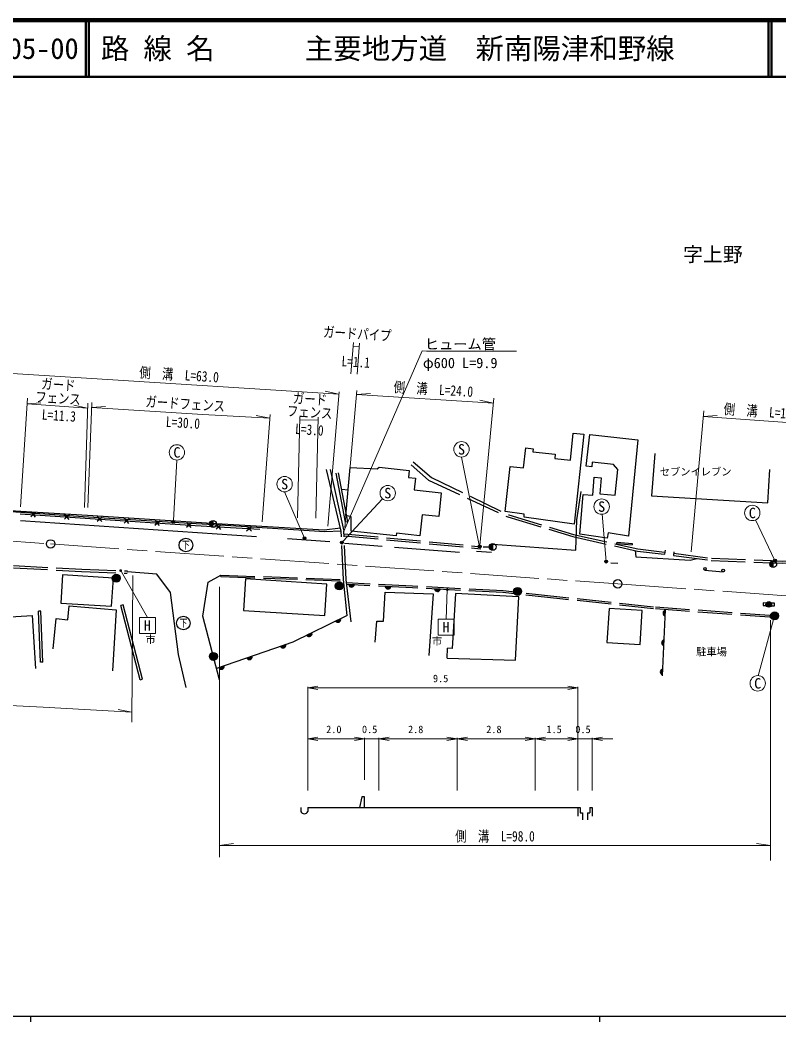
# Model space of a CAD drawing. Units: millimetres, scale not verified, with parts at other scales. Extents: x 40000 to 680000, y 20000 to 380000.
# Drawn here: x 166175 to 299574, y 204000 to 380000 of the extents above; entities that cross this region are included whole.
import ezdxf
from ezdxf.enums import TextEntityAlignment as Align

# ---------------------------------------------------------------- set-up
doc = ezdxf.new("R2010")
doc.units = ezdxf.units.MM
doc.header["$LTSCALE"] = 1000
doc.linetypes.add('CHAIN', pattern=[18.5, 12, -1.5, 3.5, -1.5])
doc.linetypes.add('DASHED', pattern=[7.5, 6, -1.5])
for name, color, linetype, lineweight in [('M-BGD', 7, 'Continuous', 25), ('M-BGD-EXST', 7, 'Continuous', 25), ('M-BMK', 2, 'CHAIN', 13), ('M-BMK-SRVR', 3, 'Continuous', 25), ('M-STR-HTXT', 7, 'Continuous', 13), ('M-STR-STRC', 7, 'Continuous', 25), ('M-TTL', 2, 'Continuous', 140), ('M-TTL-BAND', 7, 'Continuous', 25), ('M-TTL-LINE', 7, 'Continuous', 50)]:
    doc.layers.add(name, color=color, linetype=linetype, lineweight=lineweight)
doc.layers.add('M-BMK-HTXT', color=7, linetype='Continuous')
doc.layers.add('M-TTL-TXT', color=7, linetype='Continuous')
doc.styles.add('ＭＳ ゴシック', font='')
doc.styles.get('ＭＳ ゴシック').set_extended_font_data('MS Gothic')

# ---------------------------------------------------------------- blocks, each defined once
blk = doc.blocks.new('open_arrow')
at = {"color": 0, "linetype": 'Continuous', "lineweight": -2}
blk.add_lwpolyline([(7.5, 1.25), (0, 0), (7.5, -1.25)], dxfattribs=at)

msp = doc.modelspace()

# ---------------------------------------------------------------- hatches: boundary and pattern name
at = {"layer": 'M-BGD'}
for points in [[(200151, 292079, 0.41421), (199499, 291536, 0.41421), (200041, 290884)], [(249255, 288055, 0.41421), (248655, 287455, 0.41421), (249255, 286855)], [(298564, 285030, 0.41421), (297964, 284430, 0.41421), (298564, 283830)], [(183795, 281954, -1), (182395, 281954, -0.41421), (183095, 282654, -0.41421)], [(222993, 280596, -1), (221593, 280596, -0.41421), (222293, 281296, -0.41421)], [(224945, 280767, -0.82183), (223955, 280817)], [(231360, 280444, -0.82183), (230370, 280494)], [(240045, 279998, -0.82183), (239055, 280050)], [(254332, 279629, -1), (252932, 279629, -0.41421), (253632, 280329, -0.41421)], [(279588, 275346, -0.82183), (279635, 276335)], [(298289, 277347, -1), (297289, 277365, -0.41421), (297798, 277856, -0.41421)], [(222532, 274836, -0.82183), (221643, 274399)], [(299509, 275334, -1), (298109, 275334, -0.41421), (298809, 276034, -0.41421)], [(217485, 272355, -0.82183), (216596, 271917)], [(279338, 270116, -0.82183), (279385, 271106)], [(212905, 270283, -0.82183), (211968, 269960)], [(200866, 268218, -1), (199466, 268218, -0.41421), (200166, 268918, -0.41421)], [(206978, 268237, -0.82183), (206041, 267914)], [(201116, 266214, 0.82183), (202053, 266537)], [(279093, 265002, -0.82183), (279141, 265992)]]:
    msp.add_hatch(color=256, dxfattribs=at).paths.add_polyline_path(points)
at = {"layer": 'M-STR-STRC'}
for points in [[(193335, 291979, -1), (192896, 291740, -0.41421), (192996, 292079, -0.41421)], [(216394, 289098, -1), (215955, 288859, -0.41421), (216055, 289198, -0.41421)], [(222959, 288322, -1), (222520, 288083, -0.41421), (222620, 288422, -0.41421)], [(247193, 287632, -1), (246754, 287393, -0.41421), (246854, 287732, -0.41421)], [(299092, 285162, -1), (298653, 284923, -0.41421), (298753, 285262, -0.41421)], [(184085, 283417, -1), (183646, 283178, -0.41421), (183746, 283517, -0.41421)], [(269428, 284989, -1), (268989, 284750, -0.41421), (269089, 285089, -0.41421)], [(241500, 280066, -1), (241061, 279827, -0.41421), (241161, 280166, -0.41421)], [(299029, 275453, -1), (298590, 275214, -0.41421), (298690, 275553, -0.41421)]]:
    msp.add_hatch(color=256, dxfattribs=at).paths.add_polyline_path(points)

# ---------------------------------------------------------------- linework, layer by layer
at = {"layer": 'M-BGD'}
for p, q in [((222641, 290243), (220030, 301046)), ((220672, 301023), (223113, 290216)), ((223360, 291789), (221724, 300399)), ((223802, 291873), (222166, 300483)), ((222717, 297586), (223854, 297486)), ((168070, 292741), (168965, 293524)), ((168906, 292680), (168119, 293581)), ((173969, 292344), (174864, 293126)), ((174805, 292282), (174018, 293183)), ((179708, 291957), (180604, 292739)), ((180544, 291895), (179757, 292796)), ((184477, 291635), (185373, 292418)), ((185313, 291574), (184526, 292475)), ((166237, 292098), (207763, 289291)), ((189869, 291272), (190765, 292054)), ((190705, 291210), (189918, 292111)), ((195443, 290896), (196339, 291678)), ((196279, 290835), (195492, 291735)), ((200041, 290884), (200151, 292079)), ((200650, 290576), (201539, 291366)), ((201486, 290522), (200692, 291416)), ((205996, 290260), (206885, 291050)), ((206832, 290206), (206038, 291100)), ((223802, 291873), (223360, 291789)), ((213170, 288925), (220640, 288407)), ((223204, 288101), (229799, 287582)), ((231989, 287381), (243436, 286516)), ((249255, 286855), (249255, 288055)), ((271103, 288050), (271127, 288299)), ((271103, 288050), (273768, 287793)), ((271127, 288299), (273792, 288042)), ((273792, 288042), (273768, 287793)), ((279542, 286881), (279447, 286157)), ((246401, 286687), (249045, 286528)), ((281123, 286565), (281042, 285948)), ((270023, 284635), (271252, 284584)), ((286542, 283377), (289753, 283069)), ((298564, 283830), (298564, 285030)), ((223665, 275393), (223052, 281715)), ((224383, 274293), (223479, 281705)), ((224945, 280767), (223955, 280817)), ((231360, 280444), (230370, 280494)), ((240045, 279998), (239055, 280050)), ((184304, 277259), (183869, 277145)), ((187290, 264077), (183869, 277145)), ((187726, 264191), (184304, 277259)), ((279084, 264799), (279639, 276423)), ((279588, 275346), (279635, 276335)), ((169847, 276184), (169397, 276166)), ((169755, 267175), (169397, 276166)), ((170204, 267193), (169847, 276184)), ((222532, 274836), (221643, 274399)), ((217485, 272355), (216596, 271917)), ((279338, 270116), (279385, 271106)), ((212905, 270283), (211968, 269960)), ((241255, 267886), (241301, 269634)), ((242159, 269612), (241301, 269634)), ((206978, 268237), (206041, 267914)), ((170204, 267193), (169755, 267175)), ((202053, 266537), (201116, 266214)), ((279093, 265002), (279141, 265992)), ((187290, 264077), (187726, 264191)), ((215548, 241686), (215548, 240954)), ((216748, 241686), (264648, 241686)), ((216748, 241686), (216748, 240954)), ((264248, 241686), (264248, 240174)), ((264648, 241686), (264648, 240740)), ((266348, 241686), (266748, 241686)), ((266348, 241686), (266348, 240740)), ((266748, 241686), (266748, 240174)), ((264648, 240740), (265048, 240740)), ((265048, 240740), (265048, 239486)), ((265948, 240740), (265948, 239486)), ((265948, 240740), (266348, 240740))]:
    msp.add_line(p, q, dxfattribs=at)
at = {"layer": 'M-BGD', "linetype": 'DASHED'}
for p, q in [((223052, 281715), (222641, 290243)), ((223479, 281705), (223113, 290216)), ((223132, 289773), (247223, 287489)), ((223147, 289420), (247190, 287140)), ((201448, 282246), (201457, 282496)), ((201448, 282246), (223077, 281464)), ((201457, 282496), (223052, 281715))]:
    msp.add_line(p, q, dxfattribs=at)
at = {"layer": 'M-BGD'}
for points in [[(251466, 293677), (252299, 301571), (254679, 301319), (255051, 304843), (256357, 304706), (256300, 304166), (260262, 303748), (260178, 302952), (262911, 302664), (263413, 307425), (265252, 307231), (263589, 291463), (254780, 292695), (254780, 293219)], [(264599, 289712), (265148, 296677), (266835, 296544), (267082, 299677), (268301, 299581), (268079, 296767), (270809, 296552), (271255, 301071), (270495, 301913), (266755, 302340), (266664, 301544), (265670, 301657), (266304, 307217), (274784, 306249), (273114, 289349), (269556, 289948), (269394, 288987)], [(223453, 292942), (224199, 301394), (228959, 301186), (229297, 301457), (234594, 300894), (234462, 299651), (235678, 299521), (235459, 297465), (240218, 296959), (239774, 292782), (236867, 293091), (236475, 289399), (232342, 289838), (232294, 289379), (224389, 290219), (224389, 292703)], [(173349, 277586), (182277, 277030), (182584, 281979), (173656, 282534)], [(205447, 276269), (219741, 275380), (220086, 280923), (205791, 281812)], [(269336, 270676), (275170, 270313), (275540, 276253), (269705, 276616)]]:
    msp.add_lwpolyline(points, close=True, dxfattribs=at)
for points in [[(277749, 303884), (277191, 296442), (297602, 295220), (297951, 301051)], [(247556, 287487), (249255, 287455), (249255, 287952), (263851, 286904), (264072, 292179), (264785, 297189)], [(222641, 290243), (219742, 290108), (202317, 291188), (193041, 291713), (177274, 292714), (164599, 293629), (158468, 293922)], [(158494, 294188), (178009, 293052), (201678, 291505), (219629, 290440), (222506, 290800)], [(166206, 293284), (196980, 291210), (208319, 290540)], [(274315, 286801), (274394, 285734), (283981, 285141), (285165, 285408)], [(195356, 262728), (194056, 268532), (192605, 279416), (190234, 282688), (185022, 283091)], [(201257, 264094), (198296, 275287), (199223, 281235), (201457, 282496)], [(228594, 270728), (228869, 274384), (230077, 274384), (230383, 279476), (238796, 279228), (238022, 268364)], [(241255, 267886), (253238, 267575), (253864, 278653), (242705, 279283), (242159, 269612)], [(172010, 269553), (172554, 274853), (174553, 274648), (174803, 277088), (183100, 276373), (182424, 265664)], [(297346, 277589), (296793, 277599), (296785, 277149), (297338, 277139)], [(298231, 277123), (298784, 277112), (298788, 277337)], [(298788, 277337), (298793, 277562), (298239, 277573)], [(160179, 263847), (159689, 271930), (161685, 272051), (161506, 275003), (168331, 275417), (168895, 266099)], [(223665, 275393), (214140, 270710), (200731, 266081)], [(226748, 241686), (226748, 243525), (226266, 243525), (225823, 241686)]]:
    msp.add_lwpolyline(points, dxfattribs=at)
at = {"layer": 'M-BGD', "linetype": 'DASHED'}
for points in [[(234905, 301848), (237998, 299202), (251942, 292703), (263338, 289277), (274727, 286708), (279394, 286164), (279447, 286157)], [(235256, 302389), (238525, 299648), (252078, 293061), (263436, 289647), (274792, 287085), (279441, 286543), (279497, 286536)], [(281042, 285948), (287664, 285080), (298270, 284680), (300190, 284564), (304568, 284955)], [(281091, 286327), (287696, 285461), (298289, 285061), (300185, 284946), (304568, 285338)], [(157543, 284180), (176999, 283139), (185032, 282845)], [(157565, 284580), (177017, 283539), (185046, 283245)], [(298809, 275334), (277537, 276876), (261082, 278632), (251086, 279722), (235185, 280552), (223548, 281138)], [(298788, 275034), (277510, 276578), (261050, 278334), (251062, 279423), (235170, 280252), (223585, 280836)]]:
    msp.add_lwpolyline(points, dxfattribs=at)
at = {"layer": 'M-BGD'}
for centre, radius in [((200096, 291481), 600), ((249255, 287455), 600), ((286564, 283601), 225), ((289774, 283293), 225), ((298564, 284430), 600), ((183095, 281954), 700), ((222293, 280596), 700), ((253632, 279629), 700), ((297789, 277356), 500), ((298809, 275334), 700), ((200166, 268218), 700)]:
    msp.add_circle(centre, radius, dxfattribs=at)
for centre, radius, start, end in [((224455, 280890), 505, 188.28903, 345.94722), ((230870, 280567), 505, 188.28903, 345.94722), ((239555, 280121), 505, 188.18339, 345.84158), ((279709, 275836), 505, 98.43376, 256.09195), ((222044, 274705), 505, 217.35685, 15.01504), ((216998, 272224), 505, 217.35685, 15.01504), ((279459, 270606), 505, 98.43376, 256.09195), ((212405, 270214), 505, 210.2154, 7.87359), ((206478, 268168), 505, 210.2154, 7.87359), ((201553, 266468), 505, 210.2154, 7.87359), ((279215, 265492), 505, 98.43376, 256.09195), ((216148, 241240), 665, 205.4949, 334.5051)]:
    msp.add_arc(centre, radius, start, end, dxfattribs=at)
at = {"layer": 'M-BGD-EXST'}
for centre in [(195340, 287781), (194882, 274079)]:
    msp.add_circle(centre, 1200, dxfattribs=at)
at = {"layer": 'M-BMK'}
msp.add_lwpolyline([(74721, 305803), (92152, 299213), (105043, 295549), (117264, 292872), (128458, 291242), (139944, 290197), (171558, 287967), (271227, 280949), (370974, 273963), (384566, 272938), (395043, 272404), (403931, 272484), (414915, 273193), (427635, 274573), (443362, 277557), (469932, 283814), (566656, 306374)], dxfattribs=at)
at = {"layer": 'M-BMK-SRVR'}
for centre in [(171558, 287967), (271227, 280949)]:
    msp.add_circle(centre, 750, dxfattribs=at)
at = {"layer": 'M-STR-HTXT'}
for p, q in [((224339, 317853), (224794, 323328)), ((224738, 322661), (225811, 322572)), ((225412, 317764), (225866, 323239)), ((223113, 290216), (236840, 321871)), ((236840, 321871), (237648, 321860)), ((237648, 321860), (253463, 321860)), ((166259, 294464), (167464, 313555)), ((222234, 314303), (219829, 314797)), ((220276, 291070), (222266, 314680)), ((223280, 290866), (225372, 314936)), ((225307, 314192), (227754, 314384)), ((225307, 314192), (249383, 312715)), ((247013, 287702), (249465, 313572)), ((167403, 312591), (169853, 312755)), ((167403, 312591), (178059, 311817)), ((178059, 311817), (175659, 312334)), ((177496, 294344), (178087, 312682)), ((178098, 294366), (178787, 312802)), ((178754, 311911), (181202, 312099)), ((249383, 312715), (246978, 313204)), ((210107, 310052), (207697, 310522)), ((208715, 291881), (210156, 310688)), ((214949, 292583), (215363, 310294)), ((215351, 309774), (218573, 309698)), ((218171, 292507), (218585, 310218)), ((284132, 286559), (286344, 311348)), ((286256, 310354), (288705, 310518)), ((286256, 310354), (307184, 308833)), ((246888, 287747), (243775, 303242)), ((193130, 292109), (193748, 302702)), ((216174, 288978), (212685, 297125)), ((222909, 288386), (229887, 295905)), ((269209, 284870), (268520, 293177)), ((298872, 285042), (295467, 292191)), ((183991, 283077), (188557, 275059)), ((185815, 256635), (185997, 282425)), ((201257, 232968), (201257, 280452)), ((241281, 279946), (241050, 274762)), ((295943, 264830), (298809, 275334)), ((298061, 232375), (298061, 274602)), ((216748, 244686), (216748, 262876)), ((264248, 262696), (216748, 262696)), ((264248, 244686), (264248, 262876)), ((185827, 258396), (183421, 258879)), ((216748, 253752), (226748, 253752)), ((223148, 253752), (232848, 253752)), ((226748, 246525), (226748, 253932)), ((229248, 244686), (229248, 253932)), ((229248, 253752), (242998, 253752)), ((242998, 244686), (242998, 253932)), ((242998, 253752), (256748, 253752)), ((256748, 244686), (256748, 253932)), ((256748, 253752), (264248, 253752)), ((260648, 253752), (270348, 253752)), ((266748, 244686), (266748, 253932)), ((201257, 235011), (203688, 235353)), ((201257, 235011), (298061, 235011)), ((298061, 235011), (295630, 235353))]:
    msp.add_line(p, q, dxfattribs=at)
for points in [[(222234, 314303), (177831, 317099), (161022, 318165)], [(178754, 311911), (198316, 310679), (210107, 310052)], [(112738, 264362), (119239, 263196), (132477, 261556), (142358, 260786), (156110, 260014), (170262, 259311), (185827, 258396)]]:
    msp.add_lwpolyline(points, dxfattribs=at)
for points in [[(187151, 275059), (189963, 275059), (189963, 272246), (187151, 272246)], [(239643, 274762), (242456, 274762), (242456, 271950), (239643, 271950)]]:
    msp.add_lwpolyline(points, close=True, dxfattribs=at)
for centre in [(193748, 304052), (243775, 304592), (212685, 298475), (230805, 296895), (268409, 294522), (294887, 293409), (295838, 263484)]:
    msp.add_circle(centre, 1350, dxfattribs=at)
at = {"layer": 'M-STR-STRC'}
for centre in [(193116, 291860), (216174, 288978), (222739, 288202), (246973, 287512), (269209, 284870), (298872, 285042), (298809, 275334)]:
    msp.add_circle(centre, 250, dxfattribs=at)
at = {"layer": 'M-TTL'}
msp.add_line((680000, 380000), (40000, 380000), dxfattribs=at)
at = {"layer": 'M-TTL-BAND'}
for p, q in [((40000, 205000), (579000, 205000)), ((168000, 205000), (168000, 204000)), ((268000, 205000), (268000, 204000))]:
    msp.add_line(p, q, dxfattribs=at)
at = {"layer": 'M-TTL-LINE'}
for p, q in [((177750, 380000), (177750, 370000)), ((178250, 380000), (178250, 370000)), ((297750, 380000), (297750, 370000)), ((298250, 380000), (298250, 370000)), ((40000, 370000), (680000, 370000))]:
    msp.add_line(p, q, dxfattribs=at)

# ---------------------------------------------------------------- block references
at = {"layer": 'M-STR-HTXT', "xscale": 240, "yscale": 240}
for p in [(216748, 262696), (216748, 253752), (229248, 253752), (229248, 253752), (242998, 253752), (256748, 253752), (266748, 253752)]:
    msp.add_blockref('open_arrow', p, dxfattribs=at)
at = {"layer": 'M-STR-HTXT', "xscale": 240, "yscale": 240, "rotation": 180}
for p in [(264248, 262696), (226748, 253752), (226748, 253752), (242998, 253752), (256748, 253752), (264248, 253752), (264248, 253752)]:
    msp.add_blockref('open_arrow', p, dxfattribs=at)

# ---------------------------------------------------------------- texts
at = {"layer": 'M-BGD-EXST', "style": 'ＭＳ ゴシック', "width": 0.75}
for p in [(195340, 287781), (194882, 274079)]:
    msp.add_text('下', height=1320, dxfattribs=at).set_placement(p, align=Align.MIDDLE_CENTER)
at = {"layer": 'M-BMK-HTXT', "style": 'ＭＳ ゴシック'}
msp.add_text('字上野', height=2566, dxfattribs=at).set_placement((287951, 338843), align=Align.MIDDLE_CENTER)
for s, p in [('セブンイレブン', (278622, 300657)), ('駐車場', (285024, 269021))]:
    msp.add_text(s, height=1320, dxfattribs=at).set_placement(p, align=Align.MIDDLE_LEFT)
at = {"layer": 'M-STR-HTXT', "style": 'ＭＳ ゴシック', "width": 0.8}
for s, rotation, p in [('ガードパイプ', 356.489, (225376, 323434)), ('L=1.1', 356.489, (225105, 318497)), ('側\u3000溝\u3000L=63.0', 356.397, (194044, 316227)), ('ガード', 356.397, (172820, 314487)), ('側\u3000溝\u3000L=24.0', 356.489, (238739, 313674)), ('フェンス', 356.397, (172764, 312126)), ('ガードフェンス', 356.397, (195124, 311122)), ('ガード', 356.397, (217049, 311967)), ('L=11.3', 356.397, (172920, 309074)), ('フェンス', 356.397, (216995, 309658)), ('側\u3000溝\u3000L=19.0', 355.845, (296730, 309741)), ('L=30.0', 356.397, (194722, 307810)), ('L=3.0', 356.397, (216947, 306584))]:
    msp.add_text(s, height=1833, rotation=rotation, dxfattribs=at).set_placement(p, align=Align.BOTTOM_CENTER)
at = {"layer": 'M-STR-HTXT', "style": 'ＭＳ ゴシック'}
for s, p in [('ヒューム管', (237321, 323072)), ('φ600 L=9.9', (236988, 319769))]:
    msp.add_text(s, height=1833, dxfattribs=at).set_placement(p, align=Align.MIDDLE_LEFT)
for s, height, p in [('C', 1833, (193748, 304052)), ('S', 1833, (243775, 304592)), ('S', 1833, (212685, 298475)), ('S', 1833, (230805, 296895)), ('S', 1833, (268409, 294522)), ('C', 1833, (294887, 293409)), ('H', 1833, (188557, 273653)), ('H', 1833, (241050, 273356)), ('市', 1320, (189112, 271185)), ('市', 1320, (239483, 270907)), ('9.5', 1320, (240103, 264343)), ('C', 1833, (295838, 263484)), ('2.0', 1320, (221334, 255399)), ('0.5', 1320, (227625, 255399)), ('2.8', 1320, (235722, 255399)), ('2.8', 1320, (249472, 255399)), ('1.5', 1320, (260048, 255399)), ('0.5', 1320, (265125, 255399))]:
    msp.add_text(s, height=height, dxfattribs=at).set_placement(p, align=Align.MIDDLE_CENTER)
at = {"layer": 'M-STR-HTXT', "style": 'ＭＳ ゴシック', "width": 0.8}
msp.add_text('側\u3000溝\u3000L=98.0', height=1833, dxfattribs=at).set_placement((249659, 235160), align=Align.BOTTOM_CENTER)
at = {"layer": 'M-TTL-TXT', "style": 'ＭＳ ゴシック'}
for s, p in [('005-00', (161521, 375000)), ('路 線 名', (180380, 375000)), ('主要地方道\u3000新南陽津和野線', (216234, 375000))]:
    msp.add_text(s, height=3666, dxfattribs=at).set_placement(p, align=Align.MIDDLE_LEFT)

doc.saveas('drawing.dxf')
